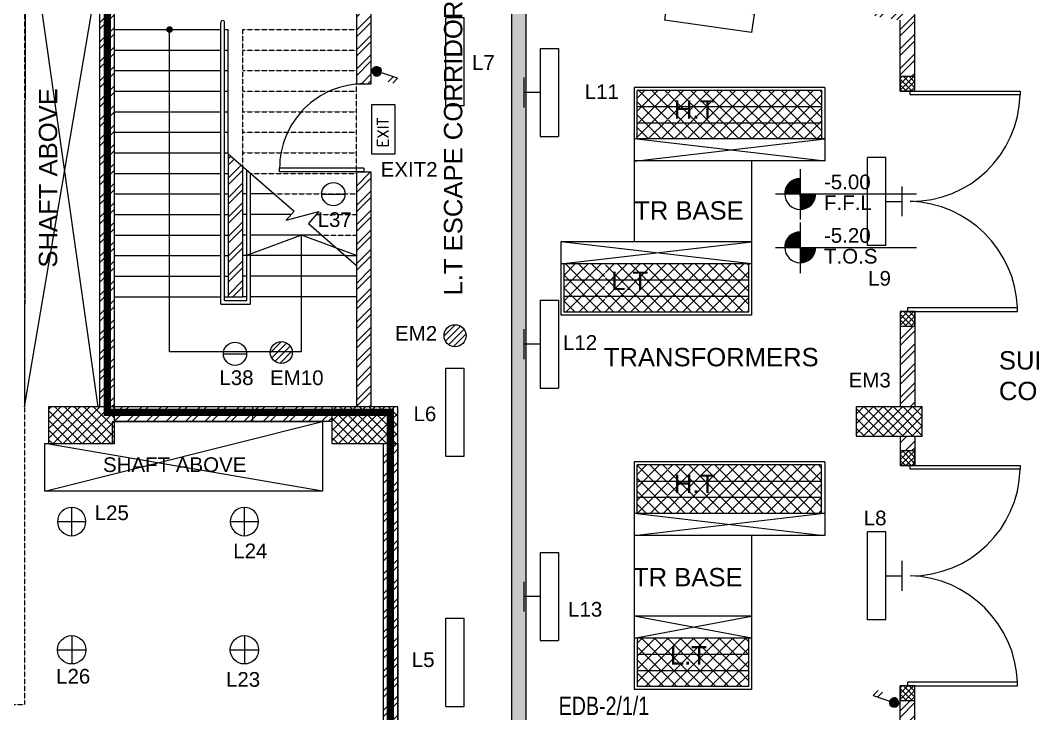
# Model space of a CAD drawing. Header units: inches. Extents: x 1217570 to 1674444, y 326920 to 480291.
# Drawn here: x 1472154 to 1485957, y 347081 to 356526 of the extents above; entities that cross this region are included whole.
import ezdxf

# ---------------------------------------------------------------- set-up
doc = ezdxf.new("R2010")
doc.units = ezdxf.units.IN
doc.header["$MEASUREMENT"] = 0
doc.linetypes.add('DASHED2', pattern=[9.525, 6.35, -3.175])
doc.linetypes.add('HIDDEN', pattern=[9.525, 6.35, -3.175])
for name, color, linetype, lineweight in [('A-BLOCK', 43, 'Continuous', 13), ('A-DOOR', 10, 'Continuous', 15), ('A-HATCH CONCRETE', 254, 'Continuous', 5), ('A-LEASING LINE', 7, 'DASHED2', 9), ('A-PROJECTION', 31, 'Continuous', 15), ('escape route', 8, 'HIDDEN', 15), ('wall hatch', 252, 'Continuous', 0)]:
    doc.layers.add(name, color=color, linetype=linetype, lineweight=lineweight)
for name, color, linetype in [('FFNEW', 252, 'Continuous'), ('LIGHT', 151, 'Continuous'), ('LIGHT TEXT', 2, 'Continuous'), ('S-COL', 210, 'Continuous'), ('SHAFT', 7, 'Continuous'), ('stair', 1, 'Continuous'), ('TAXT', 3, 'Continuous'), ('TEXT', 181, 'Continuous'), ('TRENCH', 8, 'Continuous'), ('VP', 8, 'Continuous')]:
    doc.layers.add(name, color=color, linetype=linetype)
doc.styles.add('M1', font='multplno.shx', dxfattribs={"height": 0.2})
doc.styles.add('romance', font='romanc.shx')
doc.styles.add('style1', font='arial.ttf')
pattern_1 = [(45, (1337614.36, 312749.91), (-132.58252, 132.58252), []), (45, (1337702.74, 312749.91), (-132.58252, 132.58252), [])]
pattern_2 = [(45, (1337639.36, 312749.91), (-132.58252, 132.58252), []), (45, (1337727.74, 312749.91), (-132.58252, 132.58252), [])]
pattern_3 = [(45, (1337614.36, 312749.91), (-88.388348, 88.388348), []), (135, (1337614.36, 312749.91), (-88.388348, -88.388348), [])]
pattern_4 = [(45, (1341716.94, 266100.54), (-132.58252, 132.58252), []), (45, (1341805.33, 266100.54), (-132.58252, 132.58252), [])]

# ---------------------------------------------------------------- blocks, each defined once
blk = doc.blocks.new('SDGTFHHD')
at = {"layer": 'A-HATCH CONCRETE'}
h = blk.add_hatch(dxfattribs=at)
h.set_pattern_fill('ANSI37,_O', color=254, scale=450)
h.set_pattern_definition([(45, (1337614.356, 320249.915), (-39.7747564, 39.7747564), []), (135, (1337614.356, 320249.915), (-39.7747564, -39.7747564), [])])
h.paths.add_polyline_path([(1391007, 737437), (1390807, 737437), (1390807, 737237), (1391007, 737237)])
h = blk.add_hatch(dxfattribs=at)
h.set_pattern_fill('ANSI37,_O', color=254, scale=450)
h.set_pattern_definition([(45, (1337614.356, 317049.915), (-39.7747564, 39.7747564), []), (135, (1337614.356, 317049.915), (-39.7747564, -39.7747564), [])])
h.paths.add_polyline_path([(1391007, 734237), (1390807, 734237), (1390807, 734037), (1391007, 734037)])
h = blk.add_hatch(dxfattribs=at)
h.set_pattern_fill('ANSI37', color=254, scale=750)
h.set_pattern_definition([(45, (1337614.36, 312749.915), (-66.29126, 66.29126), []), (135, (1337614.36, 312749.915), (-66.29126, -66.29126), [])])
h.paths.add_polyline_path([(1390207, 732937), (1390207, 732537), (1391108, 732537), (1391108, 732937)])
h = blk.add_hatch(dxfattribs=at)
h.set_pattern_fill('ANSI37,_O', color=254, scale=450)
h.set_pattern_definition([(45, (1337614.356, 312749.915), (-39.7747564, 39.7747564), []), (135, (1337614.356, 312749.915), (-39.7747564, -39.7747564), [])])
h.paths.add_polyline_path([(1391007, 732337), (1390807, 732337), (1390807, 732137), (1391007, 732137)])
h = blk.add_hatch(dxfattribs=at)
h.set_pattern_fill('ANSI37,_O', color=254, scale=450)
h.set_pattern_definition([(45, (1337614.356, 311949.915), (-39.7747564, 39.7747564), []), (135, (1337614.356, 311949.915), (-39.7747564, -39.7747564), [])])
h.paths.add_polyline_path([(1391007, 729137), (1390807, 729137), (1390807, 728937), (1391007, 728937)])
at = {"layer": 'TEXT', "ltscale": 0.5}
h = blk.add_hatch(dxfattribs=at)
h.set_pattern_fill('ANSI31', color=254, scale=0.8)
h.set_pattern_definition([(45, (307452.52672, 146264.8709), (-0.070710678119, 0.070710678119), [])])
h.paths.add_polyline_path([(1389444, 736048, 0.414214), (1389234, 735838), (1389444, 735838)])
h.paths.add_polyline_path([(1389654, 735838), (1389444, 735838), (1389444, 735629, 0.414214)])
h = blk.add_hatch(dxfattribs=at)
h.set_pattern_fill('ANSI31', color=254, scale=0.8)
h.set_pattern_definition([(45, (307452.52672, 145536.4709), (-0.070710678119, 0.070710678119), [])])
h.paths.add_polyline_path([(1389444, 735320, 0.414214), (1389234, 735110), (1389444, 735110)])
h.paths.add_polyline_path([(1389654, 735110), (1389444, 735110), (1389444, 734900, 0.414214)])
at = {"layer": 'TRENCH'}
h = blk.add_hatch(dxfattribs=at)
h.set_pattern_fill('ANSI37', color=254, scale=1000)
h.set_pattern_definition(pattern_3)
h.paths.add_polyline_path([(1389741, 737027), (1389741, 737247), (1387221, 737247), (1387221, 737027)])
h.paths.add_polyline_path([(1389741, 736807), (1389741, 737027), (1387221, 737027), (1387221, 736807)])
h.paths.add_polyline_path([(1387221, 736807), (1387221, 736587), (1389741, 736587), (1389741, 736807)])
h.paths.add_polyline_path([(1387634, 736727), (1387644, 736727), (1387644, 737242), (1387634, 737242)])
h.paths.add_polyline_path([(1387662, 736686), (1388324, 736686), (1388324, 737226), (1387662, 737226)], flags=9)
h = blk.add_hatch(dxfattribs=at)
h.set_pattern_fill('ANSI37', color=254, scale=1000)
h.set_pattern_definition(pattern_3)
h.paths.add_polyline_path([(1386221, 734887), (1386221, 734667), (1388741, 734667), (1388741, 734887)])
h.paths.add_polyline_path([(1386221, 734667), (1386221, 734447), (1388741, 734447), (1388741, 734667)])
h.paths.add_polyline_path([(1388741, 734227), (1388741, 734447), (1386221, 734447), (1386221, 734227)])
h.paths.add_polyline_path([(1386779, 734392), (1386792, 734392), (1386792, 734907), (1386779, 734907)])
h.paths.add_polyline_path([(1386805, 734351), (1387414, 734351), (1387414, 734891), (1386805, 734891)], flags=9)
h = blk.add_hatch(dxfattribs=at)
h.set_pattern_fill('ANSI37', color=254, scale=1000)
h.set_pattern_definition(pattern_3)
h.paths.add_polyline_path([(1387221, 732147), (1387221, 731927), (1389731, 731927), (1389731, 732147)])
h.paths.add_polyline_path([(1387221, 731927), (1387221, 731707), (1389731, 731707), (1389731, 731927)])
h.paths.add_polyline_path([(1387221, 731707), (1387221, 731487), (1389731, 731487), (1389731, 731707)])
h.paths.add_polyline_path([(1387634, 731627), (1387646, 731627), (1387646, 732142), (1387634, 732142)])
h.paths.add_polyline_path([(1387662, 731586), (1388324, 731586), (1388324, 732126), (1387662, 732126)], flags=9)
h = blk.add_hatch(dxfattribs=at)
h.set_pattern_fill('ANSI37', color=254, scale=1000)
h.set_pattern_definition(pattern_3)
h.paths.add_polyline_path([(1387221, 729787), (1387221, 729567), (1388741, 729567), (1388741, 729787)])
h.paths.add_polyline_path([(1387221, 729567), (1387221, 729347), (1388741, 729347), (1388741, 729567)])
h.paths.add_polyline_path([(1388741, 729127), (1388741, 729347), (1387221, 729347), (1387221, 729127)])
h.paths.add_polyline_path([(1387606, 729251), (1388215, 729251), (1388215, 729791), (1387606, 729791)], flags=9)
at = {"layer": 'wall hatch', "ltscale": 500}
h = blk.add_hatch(dxfattribs=at)
h.set_pattern_fill('ANSI35', color=254, scale=500)
h.set_pattern_definition([(45, (1389662.71, 739214.03), (-88.3883, 88.3883), []), (45, (1389751.1, 739214.03), (-88.3883, 88.3883), [156.25, -31.25, 0, -31.25])])
edge = h.paths.add_edge_path(flags=17)
edge.add_line((1391295, 749705), (1391097, 749734))
edge.add_line((1391097, 749734), (1389985, 741945))
edge.add_line((1389985, 741945), (1390199, 741915))
edge.add_line((1390199, 741915), (1391295, 749705))
edge.add_line((1391295, 749705), (1391097, 749734))
h.paths.add_polyline_path([(1391295, 749705), (1391097, 749734), (1389985, 741945), (1390199, 741915)], flags=17)
h.paths.add_polyline_path([(1389471, 738396), (1389499, 738594), (1385507, 739164), (1385507, 739003), (1385507, 738966), (1385507, 728237), (1385707, 728237), (1385707, 738933)])
h.paths.add_polyline_path([(1389789, 739210), (1389591, 739238), (1389555, 738990), (1389753, 738962)])
h.paths.add_polyline_path([(1385507, 726937), (1385707, 726940), (1385707, 727037), (1385507, 727037)])
h = blk.add_hatch(dxfattribs=at)
h.set_pattern_fill('ANSI32', color=254, scale=500)
h.set_pattern_definition(pattern_2)
h.paths.add_polyline_path([(1383597, 737337), (1383598, 739243), (1383397, 739272), (1383397, 737337)])
h = blk.add_hatch(dxfattribs=at)
h.set_pattern_fill('ANSI32', color=254, scale=500)
h.set_pattern_definition(pattern_1)
h.paths.add_polyline_path([(1390348, 738291), (1390461, 738255), (1390348, 738291)])
h.paths.add_polyline_path([(1390807, 737437), (1391007, 737437), (1391007, 738379), (1390489, 738453), (1390461, 738255), (1390807, 738204), (1390807, 737237)])
h = blk.add_hatch(dxfattribs=at)
h.set_pattern_fill('ANSI32', color=254, scale=500)
h.set_pattern_definition(pattern_2)
h.paths.add_polyline_path([(1383597, 736137), (1383397, 736137), (1383397, 732937), (1383597, 732937)])
h.paths.add_polyline_path([(1381647, 736382), (1381647, 734437), (1381847, 734437), (1381847, 736208)])
h = blk.add_hatch(dxfattribs=at)
h.set_pattern_fill('ANSI32', color=254, scale=500)
h.set_pattern_definition([(45, (1337589.36, 312749.91), (-132.58252, 132.58252), []), (45, (1337677.74, 312749.91), (-132.58252, 132.58252), [])])
h.paths.add_polyline_path([(1391007, 732537), (1390982, 732537), (1390982, 732137), (1390992, 732137), (1391007, 732137)])
h.paths.add_polyline_path([(1390807, 732337), (1390982, 732337), (1390982, 732537), (1390807, 732537)])
h.paths.add_polyline_path([(1391007, 734037), (1390807, 734037), (1390807, 732937), (1391007, 732937)])
h = blk.add_hatch(dxfattribs=at)
h.set_pattern_fill('ANSI32', color=254, scale=500)
h.set_pattern_definition(pattern_1)
edge = h.paths.add_edge_path()
edge.add_line((1391007, 728937), (1390807, 728937))
edge.add_line((1390807, 728937), (1390807, 728637))
edge.add_line((1390807, 728637), (1386283, 728637))
edge.add_arc((1385908, 728581), 379, -22.3179, 8.5397, ccw=False)
edge.add_line((1386259, 728437), (1390807, 728437))
edge.add_line((1390807, 728437), (1390807, 727687))
edge.add_line((1390807, 727687), (1391007, 727687))
edge.add_line((1391007, 727687), (1391007, 728937))
at = {"color": 254, "linetype": 'Continuous', "ltscale": 100}
blk.add_lwpolyline([(1385707, 721237), (1385707, 726940), (1385507, 726937), (1383958, 726937), (1383958, 732937), (1380097, 732937), (1380097, 739738), (1381100, 739591), (1381134, 739788), (1381678, 743600), (1382721, 750905), (1382763, 751202), (1347098, 756262), (1346331, 744553), (1368108, 741445), (1368106, 734887), (1367208, 734887), (1367208, 734687), (1367208, 731437), (1359158, 731437), (1359158, 731237), (1359158, 721237), (1385707, 721237)], dxfattribs=at)
at = {"layer": 'A-BLOCK', "color": 254, "ltscale": 100}
for p, q in [((1383397, 739267), (1383397, 737337)), ((1383597, 737337), (1383597, 739238)), ((1380097, 732937), (1380097, 738938)), ((1391007, 737237), (1391007, 738379)), ((1390807, 737237), (1390807, 738206)), ((1383397, 737337), (1383597, 737337)), ((1391007, 737237), (1390807, 737237)), ((1383397, 736137), (1383397, 732937)), ((1383397, 736137), (1383597, 736137)), ((1383597, 732937), (1383597, 736137)), ((1390807, 734237), (1390807, 732937)), ((1391007, 734237), (1390807, 734237)), ((1391007, 734237), (1391007, 732937)), ((1383108, 732937), (1380097, 732937)), ((1383958, 732437), (1383958, 726937)), ((1390807, 732537), (1390807, 732137)), ((1391007, 732537), (1391007, 732137)), ((1391007, 732137), (1390807, 732137)), ((1390807, 728637), (1390807, 729137)), ((1391007, 729137), (1390807, 729137)), ((1391007, 728437), (1391007, 729137))]:
    blk.add_line(p, q, dxfattribs=at)
blk.add_lwpolyline([(1385507, 739164), (1385507, 728237), (1385707, 728237), (1385707, 738933), (1389472, 738396)], dxfattribs=at)
blk.add_lwpolyline([(1381647, 736382), (1381647, 734437), (1381847, 734437), (1381847, 736208)], close=True, dxfattribs=at)
at = {"layer": 'A-DOOR', "color": 254}
for p, q in [((1390942, 737187), (1390942, 737237)), ((1382347, 736137), (1382347, 736187)), ((1383497, 736187), (1382347, 736187)), ((1383497, 736187), (1383497, 736137)), ((1383497, 736137), (1382347, 736137)), ((1390907, 734287), (1390907, 734237)), ((1390942, 732087), (1390942, 732137)), ((1390907, 729187), (1390907, 729137))]:
    blk.add_line(p, q, dxfattribs=at)
for points in [[(1390992, 737237), (1390942, 737237), (1392442, 737237), (1392442, 737187), (1390942, 737187)], [(1390957, 734237), (1390907, 734237), (1392407, 734237), (1392407, 734287), (1390907, 734287)], [(1390992, 732137), (1390942, 732137), (1392442, 732137), (1392442, 732087), (1390942, 732087)], [(1390957, 729137), (1390907, 729137), (1392407, 729137), (1392407, 729187), (1390907, 729187)]]:
    blk.add_lwpolyline(points, dxfattribs=at)
for centre, radius, start, end in [((1383497, 736187), 1150, 89.9978, 180), ((1390956, 737223), 1487, 269.4746, 358.5943), ((1390894, 734223), 1515, 2.4168, 88.1519), ((1390956, 732123), 1487, 269.4746, 358.5943), ((1390894, 729123), 1515, 2.4168, 88.1519)]:
    blk.add_arc(centre, radius, start, end, dxfattribs=at)
at = {"layer": 'A-PROJECTION', "color": 254}
blk.add_line((1383244, 734997), (1383397, 734997), dxfattribs=at)
at = {"layer": 'S-COL', "color": 254}
for points in [[(1391007, 737437), (1390807, 737437), (1390807, 737237), (1391007, 737237)], [(1391007, 734237), (1390807, 734237), (1390807, 734037), (1391007, 734037)], [(1390207, 732937), (1390207, 732537), (1391108, 732537), (1391108, 732937)], [(1391007, 732337), (1390807, 732337), (1390807, 732137), (1391007, 732137)], [(1391007, 729137), (1390807, 729137), (1390807, 728937), (1391007, 728937)]]:
    blk.add_lwpolyline(points, close=True, dxfattribs=at)
blk.add_lwpolyline([(1383958, 732437), (1383958, 732437), (1383958, 732937), (1383058, 732937)], dxfattribs=at)
at = {"layer": 'SHAFT', "color": 254, "linetype": 'HIDDEN', "ltscale": 0.5}
for p, q in [((1381847, 736208), (1381847, 738077)), ((1381847, 738077), (1383397, 738077)), ((1381847, 737797), (1383397, 737797)), ((1381847, 737517), (1383397, 737517)), ((1383397, 736137), (1383397, 737340)), ((1381847, 737237), (1383397, 737237)), ((1381847, 736957), (1383397, 736957)), ((1381847, 736677), (1383397, 736677)), ((1381847, 736397), (1383397, 736397)), ((1381952, 736117), (1383397, 736117)), ((1382275, 735837), (1383397, 735837)), ((1382845, 735557), (1383397, 735557)), ((1382921, 735277), (1383397, 735277))]:
    blk.add_line(p, q, dxfattribs=at)
at = {"layer": 'stair', "color": 254}
for p, q in [((1381547, 734337), (1381547, 738177)), ((1381597, 734387), (1381597, 738177)), ((1380097, 738077), (1381547, 738077)), ((1380847, 733687), (1380847, 738077)), ((1381597, 738077), (1381647, 738077)), ((1381647, 736382), (1381647, 738077)), ((1380097, 737797), (1381547, 737797)), ((1381597, 737797), (1381647, 737797)), ((1380097, 737517), (1381547, 737517)), ((1381597, 737517), (1381647, 737517)), ((1380097, 737237), (1381547, 737237)), ((1381597, 737237), (1381647, 737237)), ((1380097, 736957), (1381547, 736957)), ((1381597, 736957), (1381647, 736957)), ((1380097, 736677), (1381547, 736677)), ((1381597, 736677), (1381647, 736677)), ((1380097, 736397), (1381547, 736397)), ((1381597, 736397), (1381647, 736397)), ((1381897, 736165), (1381897, 734387)), ((1380097, 736117), (1381547, 736117)), ((1381597, 736117), (1381647, 736117)), ((1381947, 736121), (1381947, 734337)), ((1380097, 735837), (1381547, 735837)), ((1381597, 735837), (1381647, 735837)), ((1381897, 735837), (1381847, 735837)), ((1382275, 735837), (1381947, 735837)), ((1380097, 735557), (1381547, 735557)), ((1381597, 735557), (1381647, 735557)), ((1381897, 735557), (1381847, 735557)), ((1382506, 735557), (1381947, 735557)), ((1380097, 735277), (1381547, 735277)), ((1381597, 735277), (1381647, 735277)), ((1381897, 735277), (1381847, 735277)), ((1382921, 735277), (1381947, 735277)), ((1382647, 733687), (1382647, 735277)), ((1380097, 734997), (1381547, 734997)), ((1381597, 734997), (1381647, 734997)), ((1381897, 734997), (1381847, 734997)), ((1383244, 734997), (1381947, 734997)), ((1380097, 734717), (1381547, 734717)), ((1381597, 734717), (1381647, 734717)), ((1381897, 734717), (1381847, 734717)), ((1383397, 734717), (1381947, 734717)), ((1380097, 734437), (1381547, 734437)), ((1381597, 734437), (1381647, 734437)), ((1381597, 734387), (1381897, 734387)), ((1381597, 734387), (1381897, 734387)), ((1381897, 734437), (1381847, 734437)), ((1383397, 734437), (1381947, 734437)), ((1381547, 734337), (1381947, 734337)), ((1382647, 733687), (1380847, 733687))]:
    blk.add_line(p, q, dxfattribs=at)
at = {"layer": 'stair', "color": 254, "const_width": 40.5}
blk.add_lwpolyline([(1380872, 738077, -1), (1380822, 738077, -1)], format="xyb", close=True, dxfattribs=at)
at = {"layer": 'stair', "color": 254, "const_width": 5}
blk.add_lwpolyline([(1380847, 738077), (1380847, 733687), (1382647, 733687), (1382647, 735277), (1381897, 734997), (1383397, 734997), (1382647, 735277)], dxfattribs=at)
at = {"layer": 'stair', "color": 254}
for points in [[(1381647, 736382), (1382545, 735603), (1382439, 735480), (1382880, 735598), (1382739, 735435), (1383397, 734864)], [(1383397, 734997), (1382647, 735277), (1381897, 734997)]]:
    blk.add_lwpolyline(points, dxfattribs=at)
blk.add_arc((1381572, 738177), 25, 0, 180, dxfattribs=at)
at = {"layer": 'TEXT', "color": 254, "ltscale": 0.5}
for p, q in [((1389444, 736176), (1389444, 735488)), ((1389110, 735838), (1391028, 735838)), ((1389444, 735447), (1389444, 734760)), ((1389110, 735110), (1391028, 735110))]:
    blk.add_line(p, q, dxfattribs=at)
for centre in [(1389444, 735838), (1389444, 735110)]:
    blk.add_arc(centre, 210, 90, 0, dxfattribs=at)
at = {"layer": 'TRENCH', "color": 254}
for p, q in [((1389781, 737287), (1387181, 737287)), ((1387181, 737287), (1387181, 735186)), ((1389781, 737287), (1389781, 736286)), ((1389741, 737247), (1387221, 737247)), ((1387221, 736587), (1387221, 737247)), ((1389741, 736587), (1389741, 737247)), ((1387221, 737027), (1389741, 737027)), ((1387221, 736807), (1389741, 736807)), ((1389781, 736587), (1387181, 736587)), ((1387181, 736587), (1387181, 735186)), ((1387181, 736286), (1389781, 736587)), ((1389781, 736286), (1387181, 736587)), ((1389781, 736287), (1387181, 736287)), ((1388781, 736287), (1387181, 736287)), ((1388781, 736286), (1388781, 734187)), ((1388781, 736286), (1388781, 735186)), ((1387181, 736275), (1387181, 735186)), ((1388781, 735187), (1386181, 735187)), ((1386181, 735186), (1386181, 734187)), ((1386181, 734887), (1388781, 735186)), ((1388781, 734887), (1386181, 735186)), ((1388781, 735187), (1387181, 735187)), ((1388781, 734887), (1386181, 734887)), ((1386221, 734887), (1386221, 734227)), ((1388741, 734887), (1388741, 734227)), ((1386221, 734667), (1388741, 734667)), ((1386221, 734447), (1388741, 734447)), ((1388741, 734227), (1386221, 734227)), ((1388781, 734187), (1386181, 734187)), ((1389781, 732187), (1387181, 732187)), ((1387181, 732187), (1387181, 729087)), ((1389731, 732147), (1387221, 732147)), ((1387221, 731487), (1387221, 732147)), ((1389731, 732147), (1389731, 731487)), ((1389781, 732187), (1389781, 731186)), ((1387221, 731927), (1389731, 731927)), ((1387221, 731707), (1389731, 731707)), ((1389781, 731487), (1387181, 731487)), ((1387181, 731487), (1387181, 731193)), ((1387181, 731186), (1389731, 731487)), ((1389731, 731186), (1387181, 731487)), ((1388781, 731187), (1387181, 731187)), ((1389781, 731186), (1388781, 731186)), ((1388781, 731186), (1388781, 730086)), ((1387181, 731175), (1387181, 730086)), ((1388781, 730087), (1387181, 730087)), ((1387181, 729787), (1388781, 730086)), ((1388781, 729787), (1387181, 730086)), ((1388781, 730086), (1388781, 729087)), ((1388781, 729787), (1387181, 729787)), ((1387221, 729787), (1387221, 729127)), ((1388741, 729787), (1388741, 729127)), ((1387221, 729567), (1388741, 729567)), ((1387221, 729347), (1388741, 729347)), ((1388741, 729127), (1387221, 729127)), ((1388781, 729087), (1387181, 729087))]:
    blk.add_line(p, q, dxfattribs=at)
at = {"layer": 'TEXT', "color": 254, "ltscale": 0.5, "style": 'style1'}
blk.add_text('L.T ESCAPE CORRIDOR', height=250, rotation=90, dxfattribs=at).set_placement((1384838, 734454))
for s, p in [('-5.00', (1389769, 735901)), ('F.F.L', (1389769, 735618)), ('-5.20', (1389769, 735173)), ('T.O.S', (1389769, 734890))]:
    blk.add_text(s, height=200, dxfattribs=at).set_placement(p)
at = {"layer": 'TEXT', "color": 254, "ltscale": 0.5, "char_height": 250, "width": 5174.88, "attachment_point": 1, "style": 'style1'}
for s, insert in [('H.T', (1387724, 737113)), ('TR BASE', (1387181, 735738)), ('L.T', (1386867, 734778)), ('TRANSFORMERS', (1386767, 733740)), ('SUBSTATION\\PCORRIDOR ', (1392154, 733696)), ('H.T', (1387724, 732013)), ('TR BASE', (1387165, 730743)), ('L.T', (1387668, 729678))]:
    blk.add_mtext(s, dxfattribs=dict(at, insert=insert))
blk = doc.blocks.new('SEDRGFE')
at = {"layer": 'A-HATCH CONCRETE'}
h = blk.add_hatch(dxfattribs=at)
h.set_pattern_fill('ANSI37', color=250, scale=750)
h.set_pattern_definition([(45, (1341806.06, 266100.535), (-66.29126, 66.29126), []), (135, (1341806.06, 266100.535), (-66.29126, -66.29126), [])])
h.paths.add_polyline_path([(1383300, 686288), (1383300, 685788), (1384200, 685788), (1384200, 686288)])
h = blk.add_hatch(dxfattribs=at)
h.set_pattern_fill('ANSI37', color=250, scale=750)
h.set_pattern_definition([(45, (1341716.94, 266100.535), (-66.29126, 66.29126), []), (135, (1341716.94, 266100.535), (-66.29126, -66.29126), [])])
h.paths.add_polyline_path([(1387160, 686288), (1387160, 685788), (1388060, 685788), (1388060, 686288)])
at = {"layer": 'wall hatch', "ltscale": 500}
h = blk.add_hatch(dxfattribs=at)
h.set_pattern_fill('ANSI35', color=250, scale=500)
h.set_pattern_definition([(45, (1393765.3, 692564.65), (-88.38835, 88.38835), []), (45, (1393853.68, 692564.65), (-88.38835, 88.38835), [156.25, -31.25, 0, -31.25])])
edge = h.paths.add_edge_path(flags=17)
edge.add_line((1395397, 703056), (1395199, 703084))
edge.add_line((1395199, 703084), (1394088, 695296))
edge.add_line((1394088, 695296), (1394301, 695265))
edge.add_line((1394301, 695265), (1395397, 703056))
edge.add_line((1395397, 703056), (1395199, 703084))
h.paths.add_polyline_path([(1395397, 703056), (1395199, 703084), (1394088, 695296), (1394301, 695265)], flags=17)
h.paths.add_polyline_path([(1389810, 680290), (1389610, 680288), (1389610, 674888), (1389810, 674888)])
h = blk.add_hatch(dxfattribs=at)
h.set_pattern_fill('ANSI32', color=250, scale=500)
h.set_pattern_definition([(45, (1341743.92, 266100.58), (-132.58252, 132.58252), []), (45, (1341832.3, 266100.58), (-132.58252, 132.58252), [])])
h.paths.add_polyline_path([(1384199, 692223), (1384000, 692223), (1383999, 686288), (1384199, 686288)])
h = blk.add_hatch(dxfattribs=at)
h.set_pattern_fill('ANSI32', color=250, scale=500)
h.set_pattern_definition(pattern_4)
h.paths.add_polyline_path([(1387160, 686088), (1387160, 686288), (1384200, 686288), (1384200, 686088)])
h = blk.add_hatch(dxfattribs=at)
h.set_pattern_fill('ANSI32', color=250, scale=500)
h.set_pattern_definition(pattern_4)
h.paths.add_polyline_path([(1388060, 681938), (1387860, 681938), (1387860, 680088), (1389610, 680089), (1389610, 680289), (1388060, 680288)])
h.paths.add_polyline_path([(1388060, 683430), (1387860, 683430), (1387860, 681938), (1388060, 681938)])
h.paths.add_polyline_path([(1388060, 685788), (1387860, 685788), (1387860, 683430), (1388060, 683430)])
at = {"color": 250, "linetype": 'Continuous', "ltscale": 100}
blk.add_lwpolyline([(1389810, 674588), (1389810, 680290), (1389610, 680288), (1388060, 680288), (1388060, 686288), (1384200, 686288), (1384200, 693089), (1385203, 692942), (1385236, 693139), (1385780, 696950), (1386823, 704256), (1386865, 704553), (1351200, 709613), (1350434, 697904), (1372211, 694796), (1372209, 688237), (1371310, 688237), (1371310, 688038), (1371310, 684788), (1363260, 684788), (1363260, 684588), (1363260, 674588), (1389810, 674588)], dxfattribs=at)
at = {"layer": 'A-BLOCK', "color": 250, "ltscale": 100}
for p, q in [((1384200, 686288), (1384200, 692289)), ((1384000, 686288), (1384000, 692189)), ((1387210, 686288), (1384200, 686288)), ((1387160, 686088), (1384200, 686088)), ((1387860, 685788), (1387860, 680088)), ((1388060, 685788), (1388060, 680288))]:
    blk.add_line(p, q, dxfattribs=at)
at = {"layer": 'escape route', "color": 250, "ltscale": 0.5}
for p, q in [((1382975, 682234), (1382975, 693768)), ((1363525, 682234), (1382975, 682234))]:
    blk.add_line(p, q, dxfattribs=at)
at = {"layer": 'S-COL', "color": 250}
for points in [[(1383300, 686288), (1383300, 685788), (1384200, 685788), (1384200, 686288)], [(1387160, 686288), (1387160, 685788), (1388060, 685788), (1388060, 686288)]]:
    blk.add_lwpolyline(points, close=True, dxfattribs=at)
at = {"layer": 'SHAFT', "color": 250, "ltscale": 0.5}
for p, q in [((1382984, 693258), (1382972, 686288)), ((1382984, 693258), (1383972, 686288)), ((1382972, 686288), (1383974, 692189)), ((1383249, 685138), (1387035, 686088)), ((1387035, 685138), (1383249, 685788))]:
    blk.add_line(p, q, dxfattribs=at)
blk.add_lwpolyline([(1383249, 685138), (1383249, 685788), (1384172, 685788), (1384172, 686088), (1387035, 686088), (1387035, 685138)], close=True, dxfattribs=at)
at = {"layer": 'VP', "color": 250, "ltscale": 100}
blk.add_line((1386081, 686288), (1386081, 686088), dxfattribs=at)
at = {"layer": 'TAXT', "color": 250, "ltscale": 100, "style": 'style1'}
blk.add_text('SHAFT ABOVE', height=200, dxfattribs=at).set_placement((1384041, 685401))
at = {"layer": 'TEXT', "color": 250, "ltscale": 0.5, "style": 'style1'}
blk.add_text('SHAFT ABOVE', height=250, rotation=90, dxfattribs=at).set_placement((1383417, 688185))
blk = doc.blocks.new('SD1')
at = {"layer": 'LIGHT', "color": 252}
blk.add_line((-0.198, 0), (0.198, 0), dxfattribs=at)
blk.add_circle((0, 0), 0.198, dxfattribs=at)
blk = doc.blocks.new('LP')
at = {"layer": 'LIGHT'}
for p, q in [((0, -0.193), (0, 0.193)), ((0.193, 0), (-0.193, 0))]:
    blk.add_line(p, q, dxfattribs=at)
blk.add_circle((0, 0), 0.193, dxfattribs=at)
blk = doc.blocks.new('SF11')
at = {"layer": 'LIGHT', "color": 252}
for p, q in [((0.6, 0.25), (-0.6, 0.25)), ((-0.6, 0.25), (-0.6, 0)), ((0.6, 0.25), (0.6, 0)), ((0.6, 0), (-0.6, 0))]:
    blk.add_line(p, q, dxfattribs=at)
blk = doc.blocks.new('SFWALL')
at = {"layer": 'LIGHT', "color": 252}
for p, q in [((-203, 0), (203, 0)), ((0, -219), (0, 0)), ((600, -219), (-600, -219)), ((-600, -219), (-600, -469)), ((600, -219), (600, -469)), ((600, -469), (-600, -469))]:
    blk.add_line(p, q, dxfattribs=at)

msp = doc.modelspace()

# ---------------------------------------------------------------- hatches: boundary and pattern name
at = {"layer": 'LIGHT'}
h = msp.add_hatch(color=252, dxfattribs=at)
edge = h.paths.add_edge_path()
edge.add_ellipse((1477009, 355835), major_axis=(66.8, 15.4), ratio=1, start_angle=-140.206, end_angle=39.794, ccw=False)
edge.add_ellipse((1477009, 355835), major_axis=(66.8, 15.4), ratio=1, start_angle=39.794, end_angle=219.794, ccw=False)
h = msp.add_hatch(dxfattribs=at)
h.set_pattern_fill('ANSI31', color=252, scale=520, style=0)
h.set_pattern_definition([(45, (98447.44, -662501.824), (-45.9619408, 45.9619408), [])])
h.paths.add_polyline_path([(1478232, 352230, 1), (1477933, 352230, 1)])
h = msp.add_hatch(dxfattribs=at)
h.set_pattern_fill('ANSI31', color=252, scale=520, style=0)
h.set_pattern_definition([(45, (96077.37, -662731.11), (-45.9619408, 45.9619408), [])])
h.paths.add_polyline_path([(1475862, 352001, 1), (1475563, 352001, 1)])
h = msp.add_hatch(color=252, dxfattribs=at)
edge = h.paths.add_edge_path()
edge.add_ellipse((1484071, 347229), major_axis=(-66.8, -15.4), ratio=1, start_angle=-140.206, end_angle=39.794, ccw=False)
edge.add_ellipse((1484071, 347229), major_axis=(-66.8, -15.4), ratio=1, start_angle=39.794, end_angle=219.794, ccw=False)

# ---------------------------------------------------------------- linework, layer by layer
at = {"layer": 'A-LEASING LINE', "color": 6, "const_width": 100}
msp.add_lwpolyline([(1440440, 374585), (1439673, 362876), (1461550, 359754), (1461550, 353209), (1460649, 353210), (1460649, 349659), (1452599, 349659), (1452599, 339559), (1478949, 339559), (1478949, 345159), (1477199, 345159), (1477199, 351184), (1473339, 351184), (1473339, 358173), (1474362, 358026), (1475513, 366167), (1475521, 366166), (1476008, 369531), (1440440, 374585)], dxfattribs=at)
at = {"layer": 'LIGHT', "color": 252}
for p, q in [((1477298, 355736), (1477009, 355835)), ((1477237, 355757), (1477170, 355689)), ((1477298, 355736), (1477232, 355668)), ((1483781, 347328), (1483848, 347395)), ((1483781, 347328), (1484071, 347229)), ((1483842, 347307), (1483909, 347375))]:
    msp.add_line(p, q, dxfattribs=at)
msp.add_lwpolyline([(1476948, 354704), (1476948, 355377), (1477261, 355377), (1477262, 354704)], close=True, dxfattribs=at)
for centre in [(1478082, 352230), (1475712, 352001)]:
    msp.add_circle(centre, 150, dxfattribs=at)
for centre, start, end in [((1477009, 355835), 232.8127, 52.8127), ((1484071, 347229), 52.8127, 232.8127)]:
    msp.add_arc(centre, 68.6, start, end, dxfattribs=at)

# ---------------------------------------------------------------- block references
at = {"layer": 'FFNEW', "color": 6, "linetype": 'Continuous'}
for name, p in [('SDGTFHHD', (93342, -381677)), ('SEDRGFE', (89240, -335028))]:
    msp.add_blockref(name, p, dxfattribs=at)
at = {"layer": 'LIGHT'}
for p, rotation in [((1481594, 356908), 352.0000000000128), ((1479024, 355543), 89.99999999999999), ((1484174, 354059), 270), ((1479024, 352114), 89.99999999999999), ((1484174, 348959), 270), ((1479024, 348676), 89.99999999999999)]:
    msp.add_blockref('SFWALL', p, dxfattribs=dict(at, rotation=rotation))
at = {"layer": 'LIGHT', "yscale": 1000, "zscale": 1000}
for name, p, xscale, rotation in [('SF11', (1477957, 355961), 1000, 270), ('SF11', (1478207, 351188), -1000, 90), ('LP', (1472855, 349698), -1000, 359.9999999999993), ('LP', (1475210, 349698), -1000, 359.9999999999993), ('SF11', (1478207, 347781), -1000, 90), ('LP', (1472855, 347951), 1000, 180), ('LP', (1475210, 347951), 1000, 180)]:
    msp.add_blockref(name, p, dxfattribs=dict(at, xscale=xscale, rotation=rotation))
at = {"layer": 'LIGHT', "xscale": 800, "yscale": 800, "zscale": 800}
for p in [(1476422, 354159), (1475081, 351984)]:
    msp.add_blockref('SD1', p, dxfattribs=at)

# ---------------------------------------------------------------- texts
at = {"layer": 'LIGHT', "color": 252, "style": 'style1'}
for s, p in [('L7', (1478312, 355851)), ('L11', (1479849, 355453)), ('EXIT2', (1477067, 354395)), ('L37', (1476208, 353711)), ('L9', (1483713, 352911)), ('EM2', (1477263, 352161)), ('L12', (1479553, 352037)), ('L38', (1474868, 351558)), ('EM10', (1475559, 351557)), ('EM3', (1483447, 351525)), ('L6', (1477515, 351066)), ('L8', (1483653, 349647)), ('L13', (1479622, 348403)), ('L5', (1477491, 347717))]:
    msp.add_text(s, height=200, dxfattribs=at).set_placement(p)
at = {"layer": 'LIGHT', "color": 252, "style": 'romance'}
msp.add_text('EXIT', height=150, rotation=90.02, dxfattribs=at).set_placement((1477172, 354794))
at = {"layer": 'LIGHT', "color": 252, "style": 'M1', "width": 0.8}
msp.add_text('EDB-2/1/1', height=250, dxfattribs=at).set_placement((1479494, 347063))
at = {"layer": 'LIGHT TEXT', "linetype": 'ByBlock', "ltscale": 10, "style": 'style1'}
for s, p in [('L25', (1473168, 349718)), ('L24', (1475057, 349199)), ('L26', (1472642, 347491)), ('L23', (1474958, 347448))]:
    msp.add_text(s, height=200, dxfattribs=at).set_placement(p)

doc.saveas('drawing.dxf')
